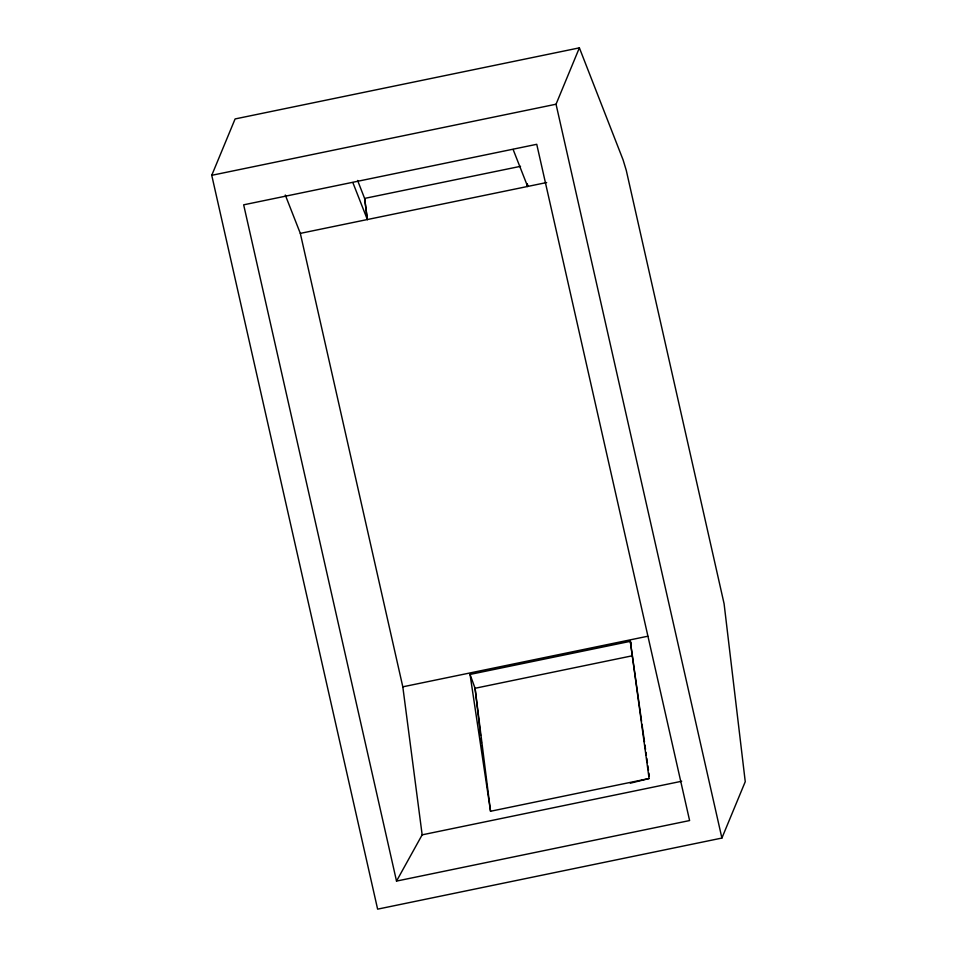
<?xml version="1.0" encoding="UTF-8"?>
<svg xmlns="http://www.w3.org/2000/svg" width="957" height="957" viewBox="0 0 957 957"><rect width="100%" height="100%" fill="white"/><g stroke="black" fill="none" stroke-linecap="round" stroke-linejoin="round"><path stroke-width="1.44" d="M211.748 175.31L235.099 118.943L579.38 47.85L623.091 159.879L626.285 170.43L724.09 603.723L745.252 781.69L721.901 838.057L377.62 909.15L211.748 175.31L556.041 104.217L579.38 47.85M396.521 881.086L243.664 204.822L536.745 144.304L689.602 820.556L396.521 881.086L422.157 834.839L402.813 686.827L300.319 233.376L285.282 195.025M630.328 783.197L649.097 778.519L630.316 641.334L470.043 674.434L490.534 811.261L649.097 778.519M520.536 166.327L364.605 198.41L357.595 180.454M300.319 233.376L546.638 182.536M402.813 686.827L647.769 636.238M632.421 655.76L475.067 688.274L470.043 674.434M422.157 834.839L681.695 781.247M513.131 149.483L527.642 186.471L527.271 183.66L527.642 186.471M352.858 182.572L367.368 219.572L364.641 198.506L367.368 219.572M631.321 644.097L630.316 641.334L641.573 721.279M556.041 104.217L721.901 838.057M641.991 724.246L644.492 742.01M644.91 744.965L645.544 749.403M645.963 752.369L646.37 755.324M646.788 758.291L647.422 762.729M647.829 765.696L648.463 770.134M648.882 773.1L649.289 776.055M490.534 811.261L475.067 688.274L480.593 735.466M480.94 738.409L481.455 742.835M481.802 745.79L482.328 750.204M482.842 754.63L483.189 757.585M483.704 762.011L484.051 764.954"/></g></svg>
